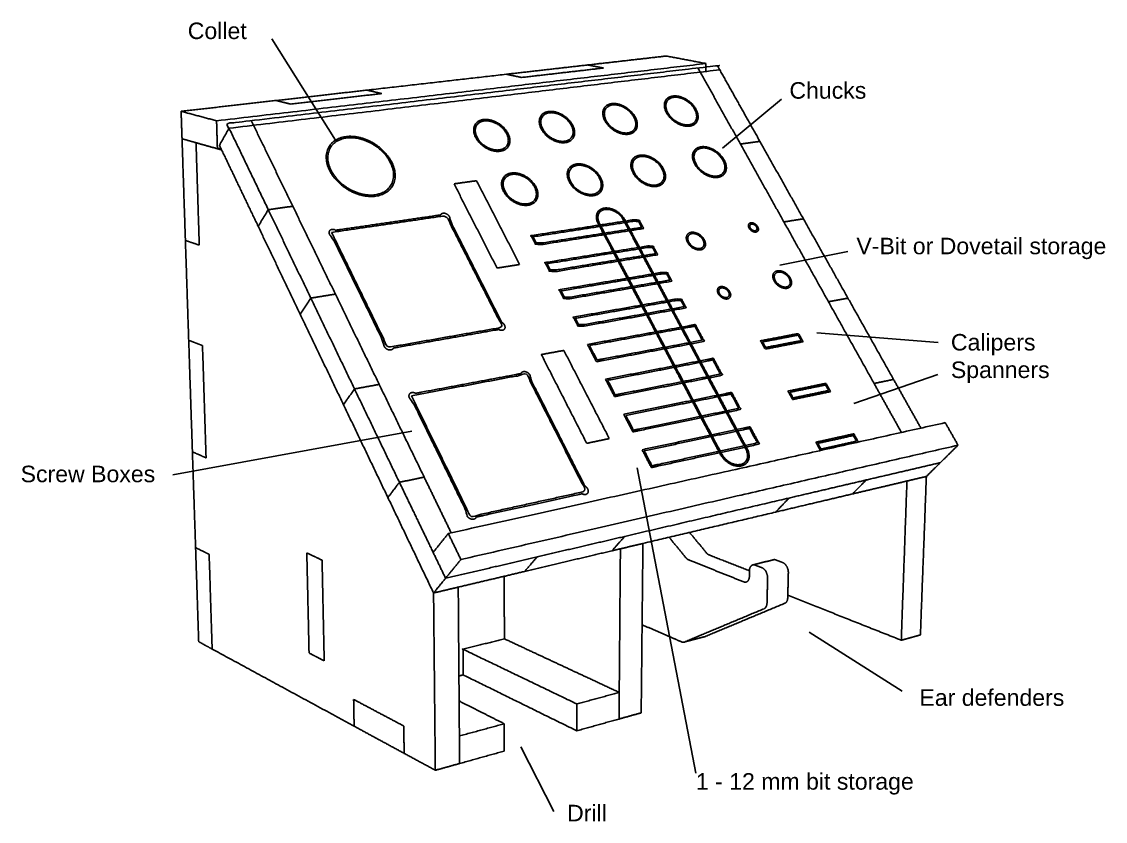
# Model space of a CAD drawing. Header units: millimetres. Extents: x 46 to 1645, y 62 to 1143.
# Drawn here: x 987 to 1643, y 561 to 1045 of the extents above; entities that cross this region are included whole.
import ezdxf

# ---------------------------------------------------------------- set-up
doc = ezdxf.new("R2010")
doc.units = ezdxf.units.MM
doc.layers.add('Annotation', color=1, linetype='Continuous', true_color=0xff0000)
doc.layers.add('Make2D$Visible$Curves', color=18, linetype='Continuous', true_color=0x000000)
doc.styles.add('Arial Regular', font='arial.ttf')

msp = doc.modelspace()

# ---------------------------------------------------------------- linework, layer by layer
at = {"layer": 'Annotation'}
for points in [[(1138.107, 1034.718), (1176.728, 973.306)], [(1446.88, 998.223), (1411.129, 968.526)], [(1487.052, 905.843), (1445.796, 897.711)], [(1541.851, 850.748), (1468.325, 856.72)], [(1541.477, 831.341), (1490.719, 813.799)], [(1078.205, 770.538), (1222.925, 796.984)], [(1395.025, 589.962), (1359.542, 774.923)], [(1519.958, 639.536), (1463.642, 675.374)], [(1308.914, 566.723), (1289.004, 605.974)]]:
    msp.add_lwpolyline(points, dxfattribs=at)
at = {"layer": 'Make2D$Visible$Curves', "color": 18, "lineweight": -3, "true_color": 0x000000}
for points, weights in [([(1329.662, 1018.866), (1353.641, 1021.599), (1377.151, 1024.278)], [1845.69875361, 1864.09585893, 1882.49296424]), ([(1377.151, 1024.278), (1389.045, 1022.029), (1401.138, 1019.743)], [1882.49296424, 1867.02824904, 1851.56353383]), ([(1104.735, 985.052), (1261.699, 1003.423), (1401.138, 1019.743)], [1644.82604818, 1748.194791, 1851.56353383]), ([(1329.662, 1018.866), (1305.2, 1016.079), (1280.24, 1013.234)], [1845.69875361, 1827.30164829, 1808.90454298]), ([(1339.031, 1016.998), (1334.331, 1017.935), (1329.662, 1018.866)], [1833.32698145, 1839.51286753, 1845.69875361]), ([(1401.138, 1019.743), (1401.1, 1017.335), (1401.062, 1014.928)], [1851.56353383, 1852.24775002, 1852.9319662]), ([(1409.474, 1015.93), (1269.735, 999.29), (1112.325, 980.546)], [1841.63369126, 1738.26494843, 1634.8962056]), ([(1195.833, 1003.615), (1238.743, 1008.505), (1280.24, 1013.234)], [1749.34389985, 1779.12422141, 1808.90454298]), ([(1289.462, 1011.289), (1284.835, 1012.265), (1280.24, 1013.234)], [1796.53277082, 1802.7186569, 1808.90454298]), ([(1339.031, 1016.998), (1314.498, 1014.172), (1289.462, 1011.289)], [1833.32698145, 1814.92987613, 1796.53277082]), ([(1396.286, 1017.043), (1409.073, 994.14), (1422.01, 970.967)], [1833.62703715, 1822.928971, 1812.23090485]), ([(1433.801, 972.605), (1421.57, 994.387), (1409.474, 1015.93)], [1821.41918636, 1831.52643881, 1841.63369126]), ([(1195.833, 1003.615), (1168.587, 1000.51), (1140.756, 997.339)], [1749.34389985, 1730.94679453, 1712.54968922]), ([(1204.769, 1001.535), (1177.423, 998.385), (1149.485, 995.167)], [1736.97212768, 1718.57502237, 1700.17791705]), ([(1204.769, 1001.535), (1200.286, 1002.579), (1195.833, 1003.615)], [1736.97212768, 1743.15801376, 1749.34389985]), ([(1083.26, 990.787), (1112.32, 994.098), (1140.756, 997.339)], [1675.75547858, 1694.1525839, 1712.54968922]), ([(1149.485, 995.167), (1145.105, 996.257), (1140.756, 997.339)], [1700.17791705, 1706.36380313, 1712.54968922]), ([(1083.812, 974.163), (1083.536, 982.464), (1083.26, 990.787)], [1680.05824465, 1677.90686162, 1675.75547858]), ([(1083.26, 990.787), (1093.898, 987.946), (1104.735, 985.052)], [1675.75547858, 1660.29076338, 1644.82604818]), ([(1104.735, 985.052), (1104.988, 976.581), (1105.241, 968.131)], [1644.82604818, 1646.97743121, 1649.12881424]), ([(1150.891, 933.293), (1138.237, 959.384), (1125.747, 985.135)], [1623.8700334, 1634.56812514, 1645.26621688]), ([(1106.448, 970.246), (1109.376, 975.377), (1112.325, 980.546)], [1646.68688466, 1640.79154513, 1634.8962056]), ([(1083.812, 974.163), (1084.838, 943.221), (1085.854, 912.574)], [1680.05824465, 1688.12593102, 1696.1936174]), ([(1092.288, 971.777), (1088.034, 972.974), (1083.812, 974.163)], [1667.68647249, 1673.87235857, 1680.05824465]), ([(1105.241, 968.131), (1098.728, 969.964), (1092.288, 971.777)], [1649.12881424, 1658.40764336, 1667.68647249]), ([(1094.265, 909.758), (1093.281, 940.618), (1092.288, 971.777)], [1683.82184523, 1675.75415886, 1667.68647249]), ([(1433.801, 972.605), (1427.921, 971.788), (1422.01, 970.967)], [1821.41918636, 1816.82502001, 1812.23085366]), ([(1460.146, 925.688), (1446.896, 949.285), (1433.801, 972.605)], [1800.02300287, 1810.72109462, 1821.41918636]), ([(1105.241, 968.131), (1106.289, 968.261), (1107.336, 968.39)], [1649.12881424, 1649.78006045, 1650.43130666]), ([(1105.241, 968.131), (1106.521, 967.771), (1107.804, 967.41)], [1649.12881424, 1647.31701016, 1645.50520607]), ([(1106.448, 970.246), (1107.126, 968.828), (1107.804, 967.41)], [1646.68688466, 1646.09604536, 1645.50520607]), ([(1107.804, 967.41), (1118.8, 944.42), (1129.925, 921.161)], [1645.50520607, 1635.98879291, 1626.47237975]), ([(1422.01, 970.967), (1435.102, 947.518), (1448.35, 923.789)], [1812.23085366, 1801.53276192, 1790.83467018]), ([(1262.163, 948.755), (1255.381, 947.813), (1248.563, 946.865)], [1696.22815338, 1691.63398703, 1687.03982068]), ([(1248.563, 946.865), (1261.525, 921.512), (1274.654, 895.832)], [1687.03982068, 1676.34172894, 1665.6436372]), ([(1288.285, 898.026), (1275.141, 923.552), (1262.163, 948.755)], [1674.83196989, 1685.53006163, 1696.22815338]), ([(1150.891, 933.293), (1143.49, 932.265), (1136.048, 931.231)], [1623.8700334, 1619.27586705, 1614.6817007]), ([(1176.707, 880.067), (1163.713, 906.857), (1150.891, 933.293)], [1602.47384991, 1613.17194165, 1623.8700334]), ([(1129.925, 921.161), (1132.975, 926.177), (1136.048, 931.231)], [1626.47237975, 1620.57704023, 1614.6817007]), ([(1136.048, 931.231), (1148.844, 904.629), (1161.813, 877.67)], [1614.6817007, 1603.98360896, 1593.28551722]), ([(1448.35, 923.789), (1454.263, 924.741), (1460.146, 925.688)], [1790.83467018, 1795.42883653, 1800.02300287]), ([(1487.125, 877.642), (1473.555, 901.808), (1460.146, 925.688)], [1778.62681939, 1789.32491113, 1800.02300287]), ([(1155.419, 867.859), (1142.588, 894.686), (1129.925, 921.161)], [1605.07619627, 1615.77436022, 1626.47252416]), ([(1448.35, 923.789), (1461.757, 899.775), (1475.326, 875.47)], [1790.83467018, 1780.13655678, 1769.43844337]), ([(1085.854, 912.574), (1090.044, 911.171), (1094.265, 909.758)], [1696.1936174, 1690.00773131, 1683.82184523]), ([(1087.859, 852.145), (1086.861, 882.216), (1085.854, 912.574)], [1712.32899014, 1704.26130377, 1696.1936174]), ([(1274.654, 895.832), (1281.488, 896.932), (1288.285, 898.026)], [1665.6436372, 1670.23780354, 1674.83196989]), ([(1161.813, 877.67), (1169.281, 878.872), (1176.707, 880.067)], [1593.28551722, 1597.87968356, 1602.47384991]), ([(1203.221, 825.401), (1189.875, 852.918), (1176.707, 880.067)], [1581.07766643, 1591.77578619, 1602.47390595]), ([(1155.419, 867.859), (1158.604, 872.746), (1161.813, 877.67)], [1605.07619627, 1599.18085674, 1593.28551722]), ([(1161.813, 877.67), (1174.957, 850.347), (1188.279, 822.651)], [1593.28551722, 1582.58742547, 1571.88933373]), ([(1487.125, 877.642), (1481.241, 876.559), (1475.326, 875.47)], [1778.62681939, 1774.03265304, 1769.43848669]), ([(1475.326, 875.47), (1489.061, 850.87), (1502.963, 825.969)], [1769.43848669, 1758.74039495, 1748.04230321]), ([(1514.761, 828.425), (1500.86, 853.182), (1487.125, 877.642)], [1757.23063591, 1767.92872765, 1778.62681939]), ([(1155.419, 867.859), (1168.423, 840.672), (1181.602, 813.117)], [1605.07619627, 1594.37810453, 1583.68001279]), ([(1096.204, 848.917), (1092.016, 850.537), (1087.859, 852.145)], [1699.95721798, 1706.14310406, 1712.32899014]), ([(1087.859, 852.145), (1088.985, 818.186), (1090.099, 784.587)], [1712.32899014, 1721.53230326, 1730.73561637]), ([(1098.371, 780.907), (1097.293, 814.729), (1096.204, 848.917)], [1718.36384421, 1709.16053109, 1699.95721798]), ([(1315.083, 845.984), (1308.272, 844.731), (1301.424, 843.471)], [1653.43578641, 1648.84162006, 1644.24745371]), ([(1301.424, 843.471), (1315.072, 816.776), (1328.9, 789.729)], [1644.24745371, 1633.54936197, 1622.85127023]), ([(1342.583, 792.578), (1328.743, 819.455), (1315.083, 845.984)], [1632.03960292, 1642.73769467, 1653.43578641]), ([(1502.963, 825.969), (1508.878, 827.2), (1514.761, 828.425)], [1748.04230321, 1752.63646956, 1757.23063591]), ([(1531.319, 798.938), (1523.01, 813.735), (1514.761, 828.425)], [1744.65638897, 1750.94351244, 1757.23063591]), ([(1181.602, 813.117), (1184.928, 817.866), (1188.279, 822.651)], [1583.68001279, 1577.78467326, 1571.88933373]), ([(1203.221, 825.401), (1195.772, 824.03), (1188.279, 822.651)], [1581.07766643, 1576.48350008, 1571.88933373]), ([(1188.279, 822.651), (1201.784, 794.576), (1215.476, 766.114)], [1571.88933373, 1561.19124199, 1550.49315025]), ([(1230.462, 769.234), (1216.749, 797.509), (1203.221, 825.401)], [1559.68148294, 1570.37957469, 1581.07766643]), ([(1502.963, 825.969), (1511.213, 811.192), (1519.523, 796.308)], [1748.04230321, 1741.75517974, 1735.46805627]), ([(1208.503, 756.876), (1194.961, 785.188), (1181.602, 813.117)], [1562.2838293, 1572.98187682, 1583.67992434]), ([(1546.077, 802.229), (1405.151, 770.805), (1245.059, 735.107)], [1726.80175253, 1623.4330097, 1520.06426688]), ([(1553.797, 788.579), (1549.93, 795.416), (1546.077, 802.229)], [1721.0961036, 1723.94892807, 1726.80175253]), ([(1252.699, 719.341), (1412.867, 756.172), (1553.797, 788.579)], [1514.35861795, 1617.72736078, 1721.0961036]), ([(1328.9, 789.729), (1335.761, 791.157), (1342.583, 792.578)], [1622.85127023, 1627.44543658, 1632.03960292]), ([(1543.079, 777.996), (1548.415, 783.265), (1553.797, 788.579)], [1735.83445242, 1728.46527801, 1721.0961036]), ([(1090.099, 784.587), (1094.22, 782.753), (1098.371, 780.907)], [1730.73561637, 1724.54973029, 1718.36384421]), ([(1092.025, 726.536), (1091.067, 755.427), (1090.099, 784.587)], [1746.87098912, 1738.80330274, 1730.73561637]), ([(1498.195, 767.51), (1520.862, 772.806), (1543.079, 777.996)], [1701.37820481, 1718.60632862, 1735.83445242]), ([(1534.634, 769.657), (1538.842, 773.813), (1543.079, 777.996)], [1747.62513148, 1741.72979195, 1735.83445242]), ([(1215.476, 766.114), (1222.991, 767.678), (1230.462, 769.234)], [1550.49315025, 1555.0873166, 1559.68148294]), ([(1246.824, 735.501), (1238.61, 752.436), (1230.462, 769.234)], [1547.107236, 1553.3943647, 1559.68149339]), ([(1534.634, 769.657), (1532.814, 721.311), (1531.021, 673.703)], [1747.62513148, 1761.20573687, 1774.78634226]), ([(1208.503, 756.876), (1211.976, 761.477), (1215.476, 766.114)], [1562.2838293, 1556.38848978, 1550.49315025]), ([(1215.476, 766.114), (1225.637, 744.99), (1235.902, 723.651)], [1550.49315025, 1542.64788297, 1534.80261569]), ([(1451.456, 756.591), (1475.064, 762.107), (1498.195, 767.51)], [1666.9219572, 1684.15017205, 1701.3783869]), ([(1498.195, 767.51), (1494.028, 763.279), (1489.89, 759.076)], [1701.37820481, 1707.27354434, 1713.16888387]), ([(1522.876, 766.877), (1521.137, 718.298), (1519.425, 670.466)], [1738.43679878, 1752.01740417, 1765.59800957]), ([(1208.503, 756.876), (1222.231, 728.174), (1236.15, 699.073)], [1562.2838293, 1551.58573756, 1540.88764582]), ([(1351.93, 733.341), (1402.743, 745.211), (1451.456, 756.591)], [1598.00946198, 1632.46570959, 1666.9219572]), ([(1443.308, 748.061), (1466.836, 753.625), (1489.89, 759.076)], [1678.71263626, 1695.94076006, 1713.16888387]), ([(1451.456, 756.591), (1447.368, 752.311), (1443.308, 748.061)], [1666.9219572, 1672.81729673, 1678.71263626]), ([(1235.902, 723.651), (1240.459, 729.352), (1245.059, 735.107)], [1534.80261569, 1527.43344128, 1520.06426688]), ([(1245.059, 735.107), (1248.872, 727.239), (1252.699, 719.341)], [1520.06426688, 1517.21144241, 1514.35861795]), ([(1401.562, 723.262), (1396.366, 729.519), (1391.201, 735.739)], [1754.87415352, 1760.03427898, 1765.19440443]), ([(1298.878, 720.947), (1325.693, 727.211), (1351.93, 733.341)], [1563.55321437, 1580.78134533, 1598.00947628]), ([(1351.93, 733.341), (1348.032, 728.962), (1344.163, 724.615)], [1598.00946198, 1603.90480151, 1609.80014104]), ([(1362.97, 729.063), (1362.435, 677.353), (1361.91, 626.495)], [1622.4340985, 1636.01470389, 1649.59530928]), ([(1389.152, 720.249), (1383.965, 726.547), (1378.809, 732.808)], [1745.68582083, 1750.84602364, 1756.00622645]), ([(1092.025, 726.536), (1092.974, 697.91), (1093.915, 669.547)], [1746.87098912, 1754.93867549, 1763.00636186]), ([(1100.233, 722.476), (1096.114, 724.513), (1092.025, 726.536)], [1734.49921695, 1740.68510304, 1746.87098912]), ([(1102.061, 665.122), (1101.151, 693.666), (1100.233, 722.476)], [1750.6345897, 1742.56690333, 1734.49921695]), ([(1168.646, 718.971), (1164.003, 721.153), (1159.394, 723.319)], [1628.90173111, 1635.08761719, 1641.27350327]), ([(1159.394, 723.319), (1160.075, 692.877), (1160.749, 662.731)], [1641.27350327, 1649.34118965, 1657.40887602]), ([(1235.902, 723.651), (1239.661, 715.837), (1243.434, 707.994)], [1534.80261569, 1531.94979123, 1529.09696677]), ([(1291.338, 712.123), (1318.036, 718.437), (1344.163, 724.615)], [1575.34389343, 1592.57201723, 1609.80014104]), ([(1349.322, 725.835), (1348.964, 682.036), (1348.612, 638.849)], [1613.2457658, 1624.67498816, 1636.10421052]), ([(1403.077, 722.097), (1402.266, 722.415), (1401.562, 723.262)], [1753.20461143, 1701.15946387, 1754.87415352]), ([(1427.49, 712.516), (1415.182, 717.346), (1403.077, 722.097)], [1724.40622426, 1738.80541785, 1753.20461143]), ([(1169.92, 657.97), (1169.287, 688.32), (1168.646, 718.971)], [1645.03710386, 1636.96941748, 1628.90173111]), ([(1243.434, 707.994), (1271.465, 714.543), (1298.878, 720.947)], [1529.09696677, 1546.32509057, 1563.55321437]), ([(1243.434, 707.994), (1248.044, 713.64), (1252.699, 719.341)], [1529.09696677, 1521.72779236, 1514.35861795]), ([(1298.878, 720.947), (1295.093, 716.518), (1291.338, 712.123)], [1563.55321437, 1569.4485539, 1575.34389343]), ([(1390.663, 719.074), (1389.855, 719.396), (1389.152, 720.249)], [1744.01627874, 1692.24883737, 1745.68582083]), ([(1424.022, 705.802), (1407.152, 712.514), (1390.663, 719.074)], [1704.78075138, 1724.39851506, 1744.01627874]), ([(1429.532, 716.087), (1427.909, 715.683), (1427.507, 713.329)], [1531.81205442, 1433.60506757, 1698.57237934]), ([(1429.532, 716.087), (1435.828, 717.653), (1442.09, 719.212)], [1531.81205442, 1535.96296867, 1540.11388292]), ([(1430.913, 715.973), (1430.196, 716.252), (1429.532, 716.087)], [1693.7086217, 1575.9990956, 1531.81205442]), ([(1435.143, 714.327), (1433.025, 715.151), (1430.913, 715.973)], [1688.91298179, 1691.31080174, 1693.7086217]), ([(1443.477, 719.101), (1442.757, 719.378), (1442.09, 719.212)], [1702.89695439, 1584.5447403, 1540.11388292]), ([(1447.719, 717.473), (1445.595, 718.288), (1443.477, 719.101)], [1698.10131449, 1700.49913444, 1702.89695439]), ([(1451.036, 711.224), (1451.157, 716.153), (1447.719, 717.473)], [1695.57975008, 1198.00515337, 1698.10131449]), ([(1251.106, 702.61), (1271.385, 707.405), (1291.338, 712.123)], [1550.07597852, 1562.70993597, 1575.34389343]), ([(1279.019, 684.841), (1278.981, 696.993), (1278.942, 709.192)], [1717.39522384, 1714.02773572, 1710.66024761]), ([(1427.507, 713.329), (1427.456, 710.871), (1427.405, 708.415)], [1698.57237934, 1699.24468654, 1699.91699374]), ([(1438.459, 708.039), (1438.571, 712.993), (1435.143, 714.327)], [1686.39141738, 1191.50802101, 1688.91298179]), ([(1236.15, 699.073), (1239.778, 703.516), (1243.434, 707.994)], [1540.88764582, 1534.99230629, 1529.09696677]), ([(1236.15, 699.073), (1243.65, 700.846), (1251.106, 702.61)], [1540.88764582, 1545.48181217, 1550.07597852]), ([(1251.106, 702.61), (1251.454, 657.209), (1251.796, 612.468)], [1550.07597852, 1561.50520088, 1572.93442324]), ([(1425.411, 705.684), (1424.743, 705.515), (1424.022, 705.802)], [1537.41622725, 1582.97041472, 1704.78075138]), ([(1427.405, 708.415), (1427.008, 706.088), (1425.411, 705.684)], [1699.91699374, 1438.35059416, 1537.41622725]), ([(1236.15, 699.073), (1236.695, 644.913), (1237.231, 591.69)], [1540.88764582, 1554.46825121, 1568.04885661]), ([(1448.854, 692.813), (1450.602, 693.541), (1450.671, 696.37)], [1702.74160805, 1472.60723052, 1699.64404842]), ([(1519.425, 670.466), (1484.3, 684.383), (1450.704, 697.693)], [1765.59800957, 1805.78839399, 1845.97877842]), ([(1388.065, 669.367), (1411.723, 679.259), (1436.318, 689.542)], [1760.54419619, 1727.04873577, 1693.55327535]), ([(1400.376, 672.619), (1424.147, 682.521), (1448.854, 692.813)], [1769.73252889, 1736.23706847, 1702.74160805]), ([(1436.318, 689.542), (1438.059, 690.27), (1438.123, 693.112)], [1693.55327535, 1464.64990099, 1690.45571572]), ([(1279.019, 684.841), (1279.041, 678.069), (1279.062, 671.312)], [1717.39522384, 1719.27768399, 1721.16014414]), ([(1093.915, 669.547), (1097.974, 667.342), (1102.061, 665.122)], [1763.00636186, 1756.82047578, 1750.6345897]), ([(1253.984, 664.998), (1266.586, 668.171), (1279.062, 671.312)], [1703.93202034, 1712.54608224, 1721.16014414]), ([(1400.14, 672.539), (1394, 670.917), (1387.829, 669.287)], [1753.93595012, 1749.38365237, 1744.83135462]), ([(1400.14, 672.539), (1400.26, 672.571), (1400.376, 672.619)], [1753.93595012, 1760.3090471, 1769.73252889]), ([(1519.425, 670.466), (1525.238, 672.089), (1531.021, 673.703)], [1765.59800957, 1770.19217592, 1774.78634226]), ([(1188.044, 618.411), (1143.517, 642.601), (1102.061, 665.122)], [1629.90771742, 1690.27115356, 1750.6345897]), ([(1254.097, 649.469), (1254.041, 657.224), (1253.984, 664.998)], [1708.2347864, 1706.08340337, 1703.93202034]), ([(1386.469, 669.423), (1387.179, 669.115), (1387.829, 669.287)], [1762.65742976, 1711.30542605, 1744.83135462]), ([(1387.829, 669.287), (1387.949, 669.319), (1388.065, 669.367)], [1744.83135462, 1751.1704996, 1760.54419619]), ([(1160.749, 662.731), (1165.317, 660.359), (1169.92, 657.97)], [1657.40887602, 1651.22298994, 1645.03710386]), ([(1328.937, 648.033), (1312.956, 655.492), (1297.339, 662.781)], [1659.30128333, 1678.63217733, 1697.96307134]), ([(1251.519, 648.804), (1252.808, 649.137), (1254.097, 649.469)], [1706.47861892, 1707.35670266, 1708.2347864]), ([(1348.612, 638.849), (1338.705, 643.473), (1328.937, 648.033)], [1636.10421052, 1647.70274693, 1659.30128333]), ([(1348.612, 638.849), (1335.853, 635.372), (1322.957, 631.858)], [1636.10421052, 1627.49014862, 1618.87608672]), ([(1348.481, 622.746), (1348.546, 630.787), (1348.612, 638.849)], [1640.40697659, 1638.25559356, 1636.10421052]), ([(1187.752, 634.606), (1187.898, 626.498), (1188.044, 618.411)], [1625.60495136, 1627.75633439, 1629.90771742]), ([(1218.12, 618.499), (1202.753, 626.65), (1187.752, 634.606)], [1586.94316335, 1606.27405735, 1625.60495136]), ([(1278.963, 619.871), (1265.157, 626.846), (1251.634, 633.678)], [1590.16254704, 1606.74451201, 1623.32647697]), ([(1322.957, 631.858), (1322.925, 623.72), (1322.892, 615.603)], [1618.87608672, 1621.02746975, 1623.17885278]), ([(1348.481, 622.746), (1355.214, 624.626), (1361.91, 626.495)], [1640.40697659, 1645.00114294, 1649.59530928]), ([(1188.044, 618.411), (1203.009, 610.281), (1218.338, 601.954)], [1629.90771742, 1610.57682342, 1591.24592941]), ([(1218.338, 601.954), (1218.229, 610.216), (1218.12, 618.499)], [1591.24592941, 1589.09454638, 1586.94316335]), ([(1278.963, 619.871), (1265.454, 616.189), (1251.796, 612.468)], [1590.16254704, 1581.54848514, 1572.93442324]), ([(1279.016, 603.355), (1278.99, 611.602), (1278.963, 619.871)], [1594.46531311, 1592.31393008, 1590.16254704]), ([(1322.892, 615.603), (1335.754, 619.194), (1348.481, 622.746)], [1623.17885278, 1631.79291469, 1640.40697659]), ([(1251.796, 612.468), (1251.86, 604.118), (1251.924, 595.792)], [1572.93442324, 1575.08580627, 1577.2371893]), ([(1237.231, 591.69), (1227.715, 596.86), (1218.338, 601.954)], [1568.04885661, 1579.64739301, 1591.24592941]), ([(1251.924, 595.792), (1265.543, 599.594), (1279.016, 603.355)], [1577.2371893, 1585.85125121, 1594.46531311]), ([(1237.231, 591.69), (1244.599, 593.747), (1251.924, 595.792)], [1568.04885661, 1572.64302296, 1577.2371893])]:
    msp.add_rational_spline(points, weights, degree=2, dxfattribs=at)
for points, weights, knots in [([(1409.474, 1015.93), (1408.771, 1017.182), (1408.068, 1018.433), (1268.34, 1001.953), (1110.957, 983.391), (1123.42, 957.482), (1136.048, 931.231)], [1841.63358957, 1842.22447971, 1842.81536984, 1739.44662701, 1636.07788418, 1625.37979244, 1614.6817007], [296.6860064, 296.6860064, 296.6860064, 300, 300, 660, 660, 720, 720, 720]), ([(1489.89, 759.076), (1506.504, 763.005), (1522.876, 766.877), (1528.771, 768.271), (1534.634, 769.657)], [1713.16888387, 1725.80284132, 1738.43679878, 1743.03096513, 1747.62513148], [1260, 1260, 1260, 1304, 1304, 1320, 1320, 1320]), ([(1344.163, 724.615), (1346.745, 725.226), (1349.322, 725.835), (1356.165, 727.454), (1362.97, 729.063), (1403.824, 738.724), (1443.308, 748.061)], [1609.80014104, 1611.52295342, 1613.2457658, 1617.83993215, 1622.4340985, 1650.57336738, 1678.71263626], [1080, 1080, 1080, 1086, 1086, 1102, 1102, 1200, 1200, 1200]), ([(1450.671, 696.37), (1450.793, 701.332), (1450.915, 706.302), (1450.976, 708.762), (1451.036, 711.224)], [1699.64404842, 1698.28420645, 1696.92436448, 1696.25205728, 1695.57975008], [301.3469724, 301.3469724, 301.3469724, 302.4332973, 302.4332973, 307.4332973, 307.4332973, 307.4332973]), ([(1438.123, 693.112), (1438.235, 698.099), (1438.348, 703.093), (1438.403, 705.565), (1438.459, 708.039)], [1690.45571572, 1689.09587375, 1687.73603178, 1687.06372458, 1686.39141738], [301.3469724, 301.3469724, 301.3469724, 302.4332973, 302.4332973, 307.4332973, 307.4332973, 307.4332973]), ([(1362.461, 679.827), (1369.75, 676.668), (1377.115, 673.477), (1381.776, 671.457), (1386.469, 669.423)], [1792.43233248, 1783.28625775, 1774.14018302, 1768.39880639, 1762.65742976], [243.1777476, 243.1777476, 243.1777476, 266.834374, 266.834374, 281.6846355, 281.6846355, 281.6846355]), ([(1297.339, 662.781), (1288.139, 667.075), (1279.062, 671.312), (1279.062, 671.312), (1279.062, 671.312)], [1697.96307134, 1709.56160774, 1721.16014414, 1721.16025314, 1721.16036213], [-8.1818182, -8.1818182, -8.1818182, 0, 0, 0.0002819, 0.0002819, 0.0002819]), ([(1253.984, 664.998), (1253.984, 664.998), (1253.984, 664.998), (1287.588, 648.852), (1322.957, 631.858)], [1703.9326251, 1703.93232272, 1703.93202034, 1661.40405353, 1618.87608672], [61.9992179, 61.9992179, 61.9992179, 62, 62, 92, 92, 92]), ([(1254.097, 649.469), (1254.097, 649.469), (1254.097, 649.469), (1287.616, 632.968), (1322.892, 615.603)], [1708.23503496, 1708.23491068, 1708.2347864, 1665.70681959, 1623.17885278], [61.9996786, 61.9996786, 61.9996786, 62, 62, 92, 92, 92])]:
    msp.add_rational_spline(points, weights, degree=2, knots=knots, dxfattribs=at)
at = {"layer": 'Make2D$Visible$Curves', "color": 3, "lineweight": -3, "true_color": 0x00ff00}
for points, weights, knots in [([(1381.184, 1000.063), (1372.282, 998.956), (1377.303, 989.822), (1382.347, 980.644), (1391.253, 981.825), (1400.092, 982.997), (1395.044, 992.1), (1390.02, 1001.162), (1381.184, 1000.063)], [1809.35691013, 1274.63720917, 1798.41914238, 1268.71153281, 1800.97673827, 1278.25419596, 1811.91450602, 1284.17987232, 1809.35691013], [0, 0, 0, 18.4568568, 18.4568568, 36.9137137, 36.9137137, 55.3705705, 55.3705705, 73.8274274, 73.8274274, 73.8274274]), ([(1344.134, 995.457), (1334.952, 994.315), (1339.962, 985.026), (1344.997, 975.693), (1354.184, 976.911), (1363.302, 978.12), (1358.263, 987.376), (1353.247, 996.59), (1344.134, 995.457)], [1781.60048845, 1255.01045517, 1770.66272069, 1249.08477882, 1773.22031658, 1258.62744197, 1784.15808434, 1264.55311832, 1781.60048845], [0, 0, 0, 18.4568568, 18.4568568, 36.9137137, 36.9137137, 55.3705705, 55.3705705, 73.8274274, 73.8274274, 73.8274274]), ([(1266.458, 985.799), (1256.674, 984.582), (1261.656, 974.969), (1266.662, 965.309), (1276.454, 966.607), (1286.17, 967.895), (1281.155, 977.473), (1276.165, 987.006), (1266.458, 985.799)], [1726.08764508, 1215.75694718, 1715.14987732, 1209.83127083, 1717.70747321, 1219.37393398, 1728.64524097, 1225.29961033, 1726.08764508], [0, 0, 0, 18.4568568, 18.4568568, 36.9137137, 36.9137137, 55.3705705, 55.3705705, 73.8274274, 73.8274274, 73.8274274]), ([(1305.91, 990.704), (1296.435, 989.526), (1301.433, 980.078), (1306.455, 970.584), (1315.938, 971.841), (1325.347, 973.088), (1320.318, 982.503), (1315.314, 991.873), (1305.91, 990.704)], [1753.84406676, 1235.38370118, 1742.906299, 1229.45802482, 1745.4638949, 1239.00068797, 1756.40166265, 1244.92636432, 1753.84406676], [0, 0, 0, 18.4568568, 18.4568568, 36.9137137, 36.9137137, 55.3705705, 55.3705705, 73.8274274, 73.8274274, 73.8274274]), ([(1398.161, 969.31), (1389.253, 968.078), (1394.353, 958.799), (1399.477, 949.476), (1408.388, 950.783), (1417.233, 952.081), (1412.106, 961.328), (1407.003, 970.532), (1398.161, 969.31)], [1795.27108934, 1264.67702976, 1784.33332158, 1258.75135341, 1786.89091747, 1268.29401656, 1797.82868523, 1274.21969291, 1795.27108934], [0, 0, 0, 18.4568568, 18.4568568, 36.9137137, 36.9137137, 55.3705705, 55.3705705, 73.8274274, 73.8274274, 73.8274274]), ([(1322.82, 958.893), (1313.333, 957.582), (1318.413, 947.979), (1323.517, 938.33), (1333.01, 939.723), (1342.43, 941.105), (1337.319, 950.673), (1332.233, 960.195), (1322.82, 958.893)], [1739.75824597, 1225.42352177, 1728.82047821, 1219.49784542, 1731.3780741, 1229.04050857, 1742.31584186, 1234.96618492, 1739.75824597], [0, 0, 0, 18.4568568, 18.4568568, 36.9137137, 36.9137137, 55.3705705, 55.3705705, 73.8274274, 73.8274274, 73.8274274]), ([(1361.082, 964.183), (1351.891, 962.913), (1356.983, 953.474), (1362.099, 943.991), (1371.294, 945.34), (1380.419, 946.679), (1375.299, 956.084), (1370.203, 965.444), (1361.082, 964.183)], [1767.51466765, 1245.05027577, 1756.5768999, 1239.12459942, 1759.13449579, 1248.66726257, 1770.07226354, 1254.59293892, 1767.51466765], [0, 0, 0, 18.4568568, 18.4568568, 36.9137137, 36.9137137, 55.3705705, 55.3705705, 73.8274274, 73.8274274, 73.8274274]), ([(1283.317, 953.432), (1273.519, 952.077), (1278.584, 942.304), (1283.673, 932.483), (1293.479, 933.922), (1303.207, 935.349), (1298.11, 945.086), (1293.037, 954.776), (1283.317, 953.432)], [1712.00182428, 1205.79676778, 1701.06405653, 1199.87109143, 1703.62165242, 1209.41375458, 1714.55942017, 1215.33943093, 1712.00182428], [0, 0, 0, 18.4568568, 18.4568568, 36.9137137, 36.9137137, 55.3705705, 55.3705705, 73.8274274, 73.8274274, 73.8274274]), ([(1279.136, 861.294), (1278.58, 862.388), (1277.426, 863.028), (1261.577, 894.24), (1245.969, 924.975), (1246.348, 925.836), (1245.81, 926.895), (1244.512, 929.45), (1241.919, 929.072), (1240.843, 928.915), (1240.462, 928.055), (1209.087, 923.475), (1176.92, 918.78), (1175.743, 919.433), (1174.609, 919.268), (1171.87, 918.869), (1173.157, 916.234), (1173.691, 915.141), (1174.872, 914.487), (1190.362, 882.792), (1206.099, 850.592), (1205.682, 849.653), (1206.234, 848.524), (1207.567, 845.796), (1210.318, 846.281), (1211.456, 846.481), (1211.869, 847.421), (1244.159, 853.104), (1275.64, 858.644), (1276.797, 858.003), (1277.876, 858.193), (1280.478, 858.652), (1279.136, 861.294)], [1644.27489061, 1403.85464261, 1403.69139181, 1414.57520787, 1425.45902393, 1426.15717932, 1671.29019661, 1182.53710068, 1670.63719341, 1425.36893472, 1424.67077934, 1407.14356653, 1389.61635372, 1389.45310292, 1627.13195456, 1149.33782664, 1624.33933301, 1386.0821105, 1386.2453613, 1375.36154524, 1364.47772917, 1363.77957379, 1597.324027, 1128.72218192, 1597.97703021, 1364.56781838, 1365.26597377, 1382.79318658, 1400.32039939, 1400.48365019, 1641.48226906, 1161.92145596, 1644.27489061], [0, 0, 0, 2.3561945, 2.3561945, 73.8709131, 73.8709131, 76.2271076, 76.2271076, 80.9394966, 80.9394966, 83.2956911, 83.2956911, 154.8104097, 154.8104097, 157.1666042, 157.1666042, 161.8789932, 161.8789932, 164.2351877, 164.2351877, 235.7499063, 235.7499063, 238.1061008, 238.1061008, 242.8184898, 242.8184898, 245.1746842, 245.1746842, 316.6894029, 316.6894029, 319.0455974, 319.0455974, 323.7579863, 323.7579863, 323.7579863]), ([(1431.427, 917.664), (1434.06, 918.092), (1432.504, 920.9), (1430.951, 923.704), (1428.318, 923.284), (1425.679, 922.862), (1427.233, 920.051), (1428.788, 917.235), (1431.427, 917.664)], [1775.11130448, 1256.61448846, 1778.36936296, 1258.37958354, 1777.60752589, 1255.53708814, 1774.3494674, 1253.77199305, 1775.11130448], [0, 0, 0, 5.4977871, 5.4977871, 10.9955743, 10.9955743, 16.4933614, 16.4933614, 21.9911486, 21.9911486, 21.9911486]), ([(1397.951, 906.882), (1402.989, 907.711), (1400.098, 913.02), (1397.214, 918.314), (1392.177, 917.509), (1387.118, 916.701), (1390.001, 911.382), (1392.892, 906.048), (1397.951, 906.882)], [1745.83145127, 1237.12871802, 1751.88213131, 1240.40675175, 1750.46729103, 1235.12783171, 1744.41661099, 1231.84979798, 1745.83145127], [0, 0, 0, 10.2101761, 10.2101761, 20.4203522, 20.4203522, 30.6305284, 30.6305284, 40.8407045, 40.8407045, 40.8407045]), ([(1450.266, 883.61), (1455.153, 884.482), (1452.216, 889.778), (1449.287, 895.06), (1444.401, 894.212), (1439.494, 893.361), (1442.423, 888.055), (1445.359, 882.734), (1450.266, 883.61)], [1760.13397604, 1247.24213027, 1766.18465608, 1250.520164, 1764.76981579, 1245.24124396, 1758.71913576, 1241.96321023, 1760.13397604], [0, 0, 0, 10.2101761, 10.2101761, 20.4203522, 20.4203522, 30.6305284, 30.6305284, 40.8407045, 40.8407045, 40.8407045]), ([(1415.564, 881.512), (1413.535, 885.239), (1410.044, 884.628), (1406.542, 884.015), (1408.57, 880.276), (1410.602, 876.53), (1414.104, 877.155), (1417.596, 877.779), (1415.564, 881.512)], [1737.18267352, 1229.50835259, 1736.20316871, 1225.85371563, 1732.01423637, 1223.58430767, 1732.99374118, 1227.23894462, 1737.18267352], [0, 0, 0, 7.0685835, 7.0685835, 14.1371669, 14.1371669, 21.2057504, 21.2057504, 28.2743339, 28.2743339, 28.2743339]), ([(1459.967, 851.22), (1458.59, 853.719), (1457.214, 856.214), (1445.782, 854.031), (1434.235, 851.827), (1435.61, 849.304), (1436.987, 846.778), (1448.534, 849.01), (1459.967, 851.22)], [1741.09748515, 1742.16729433, 1743.2371035, 1734.6230416, 1726.00897969, 1724.93917052, 1723.86936135, 1732.48342325, 1741.09748515], [0, 0, 0, 7, 7, 67, 67, 74, 74, 134, 134, 134]), ([(1329.523, 762.11), (1328.94, 763.257), (1327.763, 763.901), (1311.133, 796.651), (1294.762, 828.889), (1295.126, 829.819), (1294.561, 830.93), (1293.201, 833.608), (1290.596, 833.12), (1289.516, 832.917), (1289.15, 831.988), (1257.631, 826.071), (1225.298, 820.001), (1224.097, 820.658), (1222.958, 820.445), (1220.203, 819.929), (1221.555, 817.162), (1222.115, 816.014), (1223.319, 815.356), (1239.589, 782.066), (1256.124, 748.232), (1255.724, 747.216), (1256.304, 746.029), (1257.704, 743.162), (1260.469, 743.773), (1261.613, 744.025), (1262.01, 745.042), (1294.45, 752.196), (1326.058, 759.166), (1327.237, 758.521), (1328.32, 758.76), (1330.931, 759.337), (1329.523, 762.11)], [1605.04855422, 1370.37287018, 1370.20961938, 1381.09343545, 1391.97725151, 1392.6754069, 1632.06386022, 1154.79989222, 1631.41085702, 1391.8871623, 1391.18900691, 1373.6617941, 1356.13458129, 1355.97133049, 1587.90561817, 1121.60061818, 1585.11299662, 1352.60033808, 1352.76358888, 1341.87977281, 1330.99595675, 1330.29780136, 1558.09769062, 1100.98497346, 1558.75069382, 1331.08604596, 1331.78420135, 1349.31141416, 1366.83862697, 1367.00187777, 1602.25593267, 1134.1842475, 1605.04855422], [0, 0, 0, 2.3561945, 2.3561945, 73.8709131, 73.8709131, 76.2271076, 76.2271076, 80.9394966, 80.9394966, 83.2956911, 83.2956911, 154.8104097, 154.8104097, 157.1666042, 157.1666042, 161.8789932, 161.8789932, 164.2351877, 164.2351877, 235.7499063, 235.7499063, 238.1061008, 238.1061008, 242.8184898, 242.8184898, 245.1746842, 245.1746842, 316.6894029, 316.6894029, 319.0455974, 319.0455974, 323.7579863, 323.7579863, 323.7579863]), ([(1476.624, 820.999), (1475.227, 823.535), (1473.831, 826.067), (1462.397, 823.717), (1450.847, 821.344), (1452.243, 818.783), (1453.64, 816.219), (1465.19, 818.621), (1476.624, 820.999)], [1728.25977506, 1729.32958423, 1730.39939341, 1721.78533151, 1713.1712696, 1712.10146043, 1711.03165126, 1719.64571316, 1728.25977506], [0, 0, 0, 7, 7, 67, 67, 74, 74, 134, 134, 134]), ([(1493.44, 790.492), (1492.067, 792.982), (1490.696, 795.47), (1479.261, 792.948), (1467.71, 790.401), (1469.081, 787.885), (1470.453, 785.366)], [1715.49108978, 1716.52638655, 1717.56168332, 1708.94762142, 1700.33355951, 1699.29826275, 1698.26296598], [0.2258224, 0.2258224, 0.2258224, 7, 7, 67, 67, 73.7741776, 73.7741776, 73.7741776])]:
    msp.add_rational_spline(points, weights, degree=2, knots=knots, dxfattribs=at)
at = {"layer": 'Make2D$Visible$Curves', "color": 30, "lineweight": -3, "true_color": 0xff7f00}
for points, weights, knots in [([(1381.611, 999.291), (1373.469, 998.275), (1378.063, 989.919), (1382.677, 981.527), (1390.822, 982.604), (1398.912, 983.674), (1394.295, 992.004), (1389.698, 1000.299), (1381.611, 999.291)], [1809.00030707, 1274.7911235, 1798.99341317, 1269.36976003, 1801.33334133, 1278.10028163, 1811.34023523, 1283.5216451, 1809.00030707], [0, 0, 0, 18.4568568, 18.4568568, 36.9137137, 36.9137137, 55.3705705, 55.3705705, 73.8274274, 73.8274274, 73.8274274]), ([(1344.56, 994.671), (1336.161, 993.624), (1340.747, 985.127), (1345.352, 976.593), (1353.755, 977.704), (1362.099, 978.807), (1357.49, 987.277), (1352.9, 995.711), (1344.56, 994.671)], [1781.24388539, 1255.1643695, 1771.23699148, 1249.74300603, 1773.57691964, 1258.47352764, 1783.58381354, 1263.89489111, 1781.24388539], [0, 0, 0, 18.4568568, 18.4568568, 36.9137137, 36.9137137, 55.3705705, 55.3705705, 73.8274274, 73.8274274, 73.8274274]), ([(1266.881, 984.986), (1257.933, 983.87), (1262.492, 975.076), (1267.072, 966.243), (1276.027, 967.427), (1284.918, 968.603), (1280.332, 977.368), (1275.766, 986.094), (1266.881, 984.986)], [1725.73104202, 1215.91086151, 1715.72414811, 1210.48949804, 1718.06407627, 1219.22001965, 1728.07097017, 1224.64138312, 1725.73104202], [0, 0, 0, 18.4568568, 18.4568568, 36.9137137, 36.9137137, 55.3705705, 55.3705705, 73.8274274, 73.8274274, 73.8274274]), ([(1306.335, 989.905), (1297.669, 988.825), (1302.242, 980.182), (1306.837, 971.5), (1315.509, 972.647), (1324.12, 973.786), (1319.521, 982.401), (1314.941, 990.978), (1306.335, 989.905)], [1753.4874637, 1235.53761551, 1743.4805698, 1230.11625204, 1745.82049795, 1238.84677364, 1755.82739186, 1244.26813711, 1753.4874637], [0, 0, 0, 18.4568568, 18.4568568, 36.9137137, 36.9137137, 55.3705705, 55.3705705, 73.8274274, 73.8274274, 73.8274274]), ([(1209.948, 959.872), (1201.391, 976.877), (1183.579, 974.656), (1165.516, 972.404), (1174.036, 955.141), (1182.631, 937.726), (1200.731, 940.24), (1218.578, 942.72), (1209.948, 959.872)], [1674.36682935, 1189.06230715, 1669.95905771, 1172.61644087, 1651.10886221, 1162.40410503, 1655.51663386, 1178.84997131, 1674.36682935], [0, 0, 0, 33.3794219, 33.3794219, 66.7588439, 66.7588439, 100.1382658, 100.1382658, 133.5176878, 133.5176878, 133.5176878]), ([(1398.594, 968.525), (1390.447, 967.395), (1395.114, 958.907), (1399.801, 950.382), (1407.951, 951.575), (1416.045, 952.76), (1411.356, 961.221), (1406.686, 969.646), (1398.594, 968.525)], [1794.91448628, 1264.8309441, 1784.90759238, 1259.40958062, 1787.24752053, 1268.14010223, 1797.25441444, 1273.5614657, 1794.91448628], [0, 0, 0, 18.4568568, 18.4568568, 36.9137137, 36.9137137, 55.3705705, 55.3705705, 73.8274274, 73.8274274, 73.8274274]), ([(1361.515, 963.385), (1353.109, 962.22), (1357.768, 953.586), (1362.448, 944.915), (1370.857, 946.146), (1379.208, 947.368), (1374.525, 955.974), (1369.862, 964.542), (1361.515, 963.385)], [1767.15806459, 1245.2041901, 1757.15117069, 1239.78282663, 1759.49109885, 1248.51334823, 1769.49799275, 1253.93471171, 1767.15806459], [0, 0, 0, 18.4568568, 18.4568568, 36.9137137, 36.9137137, 55.3705705, 55.3705705, 73.8274274, 73.8274274, 73.8274274]), ([(1283.747, 952.606), (1274.786, 951.364), (1279.421, 942.424), (1284.077, 933.443), (1293.044, 934.756), (1301.947, 936.059), (1297.285, 944.969), (1292.644, 953.839), (1283.747, 952.606)], [1711.64522122, 1205.95068211, 1701.63832732, 1200.52931864, 1703.97825548, 1209.25984024, 1713.98514938, 1214.68120372, 1711.64522122], [0, 0, 0, 18.4568568, 18.4568568, 36.9137137, 36.9137137, 55.3705705, 55.3705705, 73.8274274, 73.8274274, 73.8274274]), ([(1323.251, 958.081), (1314.574, 956.879), (1319.223, 948.095), (1323.892, 939.271), (1332.574, 940.542), (1341.195, 941.804), (1336.521, 950.559), (1331.867, 959.276), (1323.251, 958.081)], [1739.40164291, 1225.57743611, 1729.394749, 1220.15607263, 1731.73467716, 1228.88659424, 1741.74157106, 1234.30795771, 1739.40164291], [0, 0, 0, 18.4568568, 18.4568568, 36.9137137, 36.9137137, 55.3705705, 55.3705705, 73.8274274, 73.8274274, 73.8274274]), ([(1174.392, 917.47), (1191.277, 882.939), (1208.455, 847.807), (1243.713, 853.999), (1278.009, 860.021), (1260.711, 894.101), (1243.701, 927.613), (1209.518, 922.61), (1174.392, 917.47)], [1625.81807013, 1611.91055086, 1598.0030316, 1620.39959254, 1642.79615349, 1656.70367275, 1670.61119202, 1648.21463107, 1625.81807013], [1, 1, 1, 79, 79, 157, 157, 235, 235, 313, 313, 313]), ([(1336.645, 922.896), (1343.22, 910.495), (1349.837, 898.016), (1358.094, 882.443), (1366.416, 866.749), (1366.439, 866.704), (1366.465, 866.657), (1368.676, 862.486), (1370.892, 858.307), (1370.917, 858.26), (1370.941, 858.215), (1390.618, 821.104), (1410.658, 783.309), (1414.899, 775.31), (1422.178, 776.926), (1429.411, 778.531), (1425.168, 786.475), (1405.119, 824.01), (1385.431, 860.869), (1385.407, 860.914), (1385.381, 860.961), (1383.164, 865.112), (1380.951, 869.255), (1380.926, 869.302), (1380.903, 869.346), (1372.576, 884.936), (1364.312, 900.406), (1357.691, 912.802), (1351.11, 925.122), (1347.129, 932.416), (1339.998, 931.342), (1332.826, 930.261), (1336.645, 922.896)], [1720.92157748, 1715.59819634, 1710.27497373, 1703.67781715, 1697.08066058, 1693.17875726, 1689.3367884, 1687.60003266, 1685.86362497, 1689.65831461, 1693.51463, 1678.1806985, 1662.846767, 1173.54081706, 1664.80577662, 1180.85009096, 1673.18364129, 1688.51757278, 1703.85150428, 1699.97153648, 1696.15322225, 1697.88997167, 1699.62638569, 1703.49197914, 1707.41753486, 1714.01469143, 1720.61184801, 1725.93507065, 1731.25813508, 1235.96764543, 1737.14941955, 1228.68236924, 1720.92157748], [0, 0, 0, 29.8589164, 29.8589164, 66.8566625, 66.8566625, 66.9793735, 66.9793735, 76.7573068, 76.7573068, 76.880014, 76.880014, 162.8747774, 162.8747774, 177.0119444, 177.0119444, 191.1491113, 191.1491113, 277.1438737, 277.1438737, 277.2665809, 277.2665809, 287.0445142, 287.0445142, 287.1672214, 287.1672214, 324.1649675, 324.1649675, 354.023884, 354.023884, 369.6081831, 369.6081831, 385.1924823, 385.1924823, 385.1924823]), ([(1362.2, 920.514), (1361.099, 922.569), (1359.998, 924.621), (1328.643, 919.771), (1296.458, 914.793), (1297.555, 912.681), (1298.652, 910.567), (1330.842, 915.605), (1362.2, 920.514)], [1734.46726792, 1735.35877556, 1736.25028321, 1713.85372226, 1691.45716131, 1690.56565367, 1689.67414602, 1712.07070697, 1734.46726792], [1, 1, 1, 6, 6, 64.5, 64.5, 69.5, 69.5, 128, 128, 128]), ([(1430.982, 918.468), (1432.864, 918.773), (1431.753, 920.779), (1430.643, 922.783), (1428.762, 922.482), (1426.878, 922.18), (1427.987, 920.172), (1429.098, 918.162), (1430.982, 918.468)], [1775.46790754, 1256.46057413, 1777.79509217, 1257.72135633, 1777.25092283, 1255.69100247, 1774.9237382, 1254.43022027, 1775.46790754], [0, 0, 0, 5.4977871, 5.4977871, 10.9955743, 10.9955743, 16.4933614, 16.4933614, 21.9911486, 21.9911486, 21.9911486]), ([(1397.506, 907.701), (1401.77, 908.402), (1399.324, 912.894), (1396.883, 917.376), (1392.62, 916.693), (1388.341, 916.008), (1390.781, 911.508), (1393.226, 906.998), (1397.506, 907.701)], [1746.18805433, 1236.97480369, 1751.30786052, 1239.74852454, 1750.11068797, 1235.28174604, 1744.99088179, 1232.5080252, 1746.18805433], [0, 0, 0, 10.2101761, 10.2101761, 20.4203522, 20.4203522, 30.6305284, 30.6305284, 40.8407045, 40.8407045, 40.8407045]), ([(1370.723, 904.624), (1369.612, 906.694), (1368.503, 908.763), (1337.133, 903.686), (1304.93, 898.473), (1306.036, 896.344), (1307.142, 894.212), (1339.35, 899.486), (1370.723, 904.624)], [1727.60265905, 1728.49416669, 1729.38567434, 1706.98911339, 1684.59255245, 1683.7010448, 1682.80953716, 1705.2060981, 1727.60265905], [1, 1, 1, 6, 6, 64.5, 64.5, 69.5, 69.5, 128, 128, 128]), ([(1449.814, 884.428), (1453.95, 885.164), (1451.466, 889.646), (1448.987, 894.118), (1444.851, 893.399), (1440.701, 892.677), (1443.179, 888.188), (1445.663, 883.688), (1449.814, 884.428)], [1760.4905791, 1247.08821594, 1765.61038528, 1249.86193679, 1764.41321274, 1245.39515829, 1759.29340655, 1242.62143745, 1760.4905791], [0, 0, 0, 10.2101761, 10.2101761, 20.4203522, 20.4203522, 30.6305284, 30.6305284, 40.8407045, 40.8407045, 40.8407045]), ([(1379.313, 888.606), (1378.193, 890.693), (1377.075, 892.779), (1345.692, 887.47), (1313.472, 882.02), (1314.586, 879.873), (1315.701, 877.724), (1347.927, 883.237), (1379.313, 888.606)], [1720.73805018, 1721.62955783, 1722.52106547, 1700.12450453, 1677.72794358, 1676.83643593, 1675.94492829, 1698.34148923, 1720.73805018], [1, 1, 1, 6, 6, 64.5, 64.5, 69.5, 69.5, 128, 128, 128]), ([(1414.789, 881.375), (1413.211, 884.276), (1410.494, 883.799), (1407.771, 883.322), (1409.349, 880.414), (1410.929, 877.502), (1413.652, 877.987), (1416.369, 878.471), (1414.789, 881.375)], [1736.60840272, 1228.85012537, 1735.84656565, 1226.00762997, 1732.58850717, 1224.24253488, 1733.35034424, 1227.08503029, 1736.60840272], [0, 0, 0, 7.0685835, 7.0685835, 14.1371669, 14.1371669, 21.2057504, 21.2057504, 28.2743339, 28.2743339, 28.2743339]), ([(1387.972, 872.46), (1386.843, 874.564), (1385.716, 876.666), (1354.32, 871.123), (1322.083, 865.431), (1323.206, 863.267), (1324.331, 861.1), (1356.573, 866.856), (1387.972, 872.46)], [1713.87344131, 1714.76494896, 1715.6564566, 1693.25989566, 1670.86333471, 1669.97182707, 1669.08031942, 1691.47688037, 1713.87344131], [1, 1, 1, 6, 6, 64.5, 64.5, 69.5, 69.5, 128, 128, 128]), ([(1330.652, 848.924), (1332.919, 844.558), (1335.19, 840.182), (1367.451, 846.245), (1398.865, 852.149), (1396.587, 856.397), (1394.313, 860.636), (1362.905, 854.858), (1330.652, 848.924)], [1664.08787661, 1662.30486132, 1660.52184603, 1682.91840697, 1705.31496792, 1707.09798321, 1708.8809985, 1686.48443755, 1664.08787661], [0.5833333, 0.5833333, 0.5833333, 6.4166667, 6.4166667, 64.9166667, 64.9166667, 70.75, 70.75, 129.25, 129.25, 129.25]), ([(1458.749, 851.907), (1457.831, 853.573), (1456.914, 855.237), (1446.24, 853.195), (1435.467, 851.134), (1436.384, 849.452), (1437.301, 847.769), (1448.075, 849.848), (1458.749, 851.907)], [1740.87981742, 1741.59302353, 1742.30622965, 1734.26643854, 1726.22664743, 1725.51344131, 1724.8002352, 1732.84002631, 1740.87981742], [1.1666667, 1.1666667, 1.1666667, 5.8333333, 5.8333333, 61.8333333, 61.8333333, 66.5, 66.5, 122.5, 122.5, 122.5]), ([(1341.577, 827.88), (1343.867, 823.468), (1346.162, 819.047), (1378.441, 825.424), (1409.868, 831.632), (1407.567, 835.923), (1405.27, 840.206), (1373.849, 834.125), (1341.577, 827.88)], [1655.52940321, 1653.74638792, 1651.96337263, 1674.35993358, 1696.75649453, 1698.53950982, 1700.32252511, 1677.92596416, 1655.52940321], [0.5833333, 0.5833333, 0.5833333, 6.4166667, 6.4166667, 64.9166667, 64.9166667, 70.75, 70.75, 129.25, 129.25, 129.25]), ([(1222.775, 818.521), (1240.509, 782.254), (1258.559, 745.339), (1293.981, 753.136), (1328.414, 760.714), (1310.264, 796.474), (1292.422, 831.624), (1258.084, 825.164), (1222.775, 818.521)], [1586.59173374, 1572.68421447, 1558.77669521, 1581.17325616, 1603.5698171, 1617.47733637, 1631.38485563, 1608.98829469, 1586.59173374], [1, 1, 1, 79, 79, 157, 157, 235, 235, 313, 313, 313]), ([(1475.4, 821.687), (1474.468, 823.378), (1473.537, 825.067), (1462.862, 822.869), (1452.086, 820.65), (1453.016, 818.943), (1453.948, 817.235), (1464.724, 819.471), (1475.4, 821.687)], [1728.04210733, 1728.75531344, 1729.46851956, 1721.42872845, 1713.38893734, 1712.67573122, 1711.96252511, 1720.00231622, 1728.04210733], [1.1666667, 1.1666667, 1.1666667, 5.8333333, 5.8333333, 61.8333333, 61.8333333, 66.5, 66.5, 122.5, 122.5, 122.5]), ([(1352.615, 806.617), (1354.929, 802.159), (1357.248, 797.692), (1389.544, 804.388), (1420.983, 810.907), (1418.658, 815.242), (1416.338, 819.568), (1384.904, 813.179), (1352.615, 806.617)], [1646.97092982, 1645.18791453, 1643.40489924, 1665.80146019, 1688.19802113, 1689.98103642, 1691.76405171, 1669.36749077, 1646.97092982], [0.5833333, 0.5833333, 0.5833333, 6.4166667, 6.4166667, 64.9166667, 64.9166667, 70.75, 70.75, 129.25, 129.25, 129.25]), ([(1363.768, 785.132), (1366.107, 780.627), (1368.45, 776.113), (1400.761, 783.136), (1432.211, 789.971), (1429.862, 794.35), (1427.519, 798.72), (1396.073, 792.018), (1363.768, 785.132)], [1638.41245643, 1636.62944114, 1634.84642585, 1657.24298679, 1679.63954774, 1681.42256303, 1683.20557832, 1660.80901737, 1638.41245643], [0.5833333, 0.5833333, 0.5833333, 6.4166667, 6.4166667, 64.9166667, 64.9166667, 70.75, 70.75, 129.25, 129.25, 129.25]), ([(1492.3, 791.015), (1491.354, 792.731), (1490.409, 794.446), (1479.733, 792.087), (1468.955, 789.706), (1469.9, 787.973), (1470.846, 786.239), (1481.623, 788.638), (1492.3, 791.015)], [1715.20439723, 1715.91760335, 1716.63080947, 1708.59101836, 1700.55122725, 1699.83802113, 1699.12481502, 1707.16460613, 1715.20439723], [1.1666667, 1.1666667, 1.1666667, 5.8333333, 5.8333333, 61.8333333, 61.8333333, 66.5, 66.5, 122.5, 122.5, 122.5])]:
    msp.add_rational_spline(points, weights, degree=2, knots=knots, dxfattribs=at)
at = {"layer": 'Make2D$Visible$Curves', "color": 5, "lineweight": -3, "true_color": 0x0000ff}
for points, weights, knots in [([(1210.822, 959.987), (1201.844, 977.821), (1183.159, 975.498), (1164.199, 973.141), (1173.137, 955.022), (1182.157, 936.736), (1201.158, 939.383), (1219.881, 941.991), (1210.822, 959.987)], [1674.94110014, 1189.72053436, 1670.31566077, 1172.46252654, 1650.53459142, 1161.74587781, 1655.1600308, 1179.00388564, 1674.94110014], [0, 0, 0, 33.3794219, 33.3794219, 66.7588439, 66.7588439, 100.1382658, 100.1382658, 133.5176878, 133.5176878, 133.5176878]), ([(1363.435, 919.816), (1361.892, 922.692), (1360.351, 925.564), (1328.204, 920.603), (1295.184, 915.508), (1296.718, 912.551), (1298.255, 909.589), (1331.282, 914.771), (1363.435, 919.816)], [1734.68493565, 1735.93304636, 1737.18115706, 1714.21032532, 1691.23949358, 1689.99138288, 1688.74327217, 1711.71410391, 1734.68493565], [0, 0, 0, 7, 7, 67, 67, 74, 74, 134, 134, 134]), ([(1371.961, 903.925), (1370.406, 906.824), (1368.853, 909.718), (1336.691, 904.524), (1303.652, 899.189), (1305.199, 896.208), (1306.748, 893.222), (1339.794, 898.645), (1371.961, 903.925)], [1727.82032678, 1729.06843749, 1730.31654819, 1707.34571645, 1684.37488471, 1683.12677401, 1681.8786633, 1704.84949504, 1727.82032678], [0, 0, 0, 7, 7, 67, 67, 74, 74, 134, 134, 134]), ([(1380.555, 887.907), (1378.987, 890.829), (1377.422, 893.746), (1345.246, 888.316), (1312.189, 882.737), (1313.748, 879.731), (1315.31, 876.72), (1348.374, 882.389), (1380.555, 887.907)], [1720.95571792, 1722.20382862, 1723.45193932, 1700.48110758, 1677.51027584, 1676.26216514, 1675.01405444, 1697.98488618, 1720.95571792], [0, 0, 0, 7, 7, 67, 67, 74, 74, 134, 134, 134]), ([(1389.218, 871.76), (1387.638, 874.705), (1386.06, 877.647), (1353.87, 871.976), (1320.796, 866.149), (1322.368, 863.118), (1323.943, 860.083), (1357.024, 866.001), (1389.218, 871.76)], [1714.09110905, 1715.33921975, 1716.58733046, 1693.61649872, 1670.64566698, 1669.39755627, 1668.14944557, 1691.12027731, 1714.09110905], [0, 0, 0, 7, 7, 67, 67, 74, 74, 134, 134, 134]), ([(1329.361, 849.643), (1332.08, 844.402), (1334.807, 839.148), (1367.907, 845.382), (1400.116, 851.447), (1397.381, 856.545), (1394.653, 861.629), (1362.452, 855.717), (1329.361, 849.643)], [1663.87020887, 1661.73059052, 1659.59097218, 1682.56180392, 1705.53263565, 1707.672254, 1709.81187235, 1686.84104061, 1663.87020887], [0, 0, 0, 7, 7, 67, 67, 74, 74, 134, 134, 134]), ([(1340.28, 828.599), (1343.028, 823.304), (1345.782, 817.996), (1378.902, 824.551), (1411.124, 830.93), (1408.362, 836.079), (1405.606, 841.214), (1373.39, 834.993), (1340.28, 828.599)], [1655.31173548, 1653.17211713, 1651.03249878, 1674.00333052, 1696.97416226, 1699.11378061, 1701.25339896, 1678.28256722, 1655.31173548], [0, 0, 0, 7, 7, 67, 67, 74, 74, 134, 134, 134]), ([(1351.313, 807.337), (1354.089, 801.987), (1356.873, 796.623), (1390.009, 803.507), (1422.244, 810.204), (1419.453, 815.405), (1416.67, 820.593), (1384.441, 814.056), (1351.313, 807.337)], [1646.75326209, 1644.61364374, 1642.47402539, 1665.44485713, 1688.41568887, 1690.55530722, 1692.69492556, 1669.72409382, 1646.75326209], [0, 0, 0, 7, 7, 67, 67, 74, 74, 134, 134, 134]), ([(1362.461, 785.853), (1365.266, 780.447), (1368.079, 775.026), (1401.231, 782.246), (1433.477, 789.267), (1430.658, 794.522), (1427.846, 799.762), (1395.606, 792.904), (1362.461, 785.853)], [1638.19478869, 1636.05517034, 1633.91555199, 1656.88638373, 1679.85721547, 1681.99683382, 1684.13645217, 1661.16562043, 1638.19478869], [0, 0, 0, 7, 7, 67, 67, 74, 74, 134, 134, 134])]:
    msp.add_rational_spline(points, weights, degree=2, knots=knots, dxfattribs=at)
at = {"layer": 'Make2D$Visible$Curves', "color": 4, "lineweight": -3, "true_color": 0x00ffff}
msp.add_rational_spline([(1335.834, 922.776), (1342.41, 910.368), (1349.027, 897.883), (1357.284, 882.304), (1365.606, 866.604), (1365.631, 866.556), (1365.656, 866.509), (1367.866, 862.339), (1370.081, 858.161), (1370.105, 858.114), (1370.131, 858.066), (1381.298, 836.997), (1392.581, 815.707), (1401.18, 799.484), (1409.846, 783.132), (1414.56, 774.239), (1422.65, 776.038), (1430.684, 777.825), (1425.969, 786.65), (1417.298, 802.876), (1408.695, 818.976), (1397.405, 840.104), (1386.23, 861.016), (1386.205, 861.063), (1386.18, 861.11), (1383.964, 865.257), (1381.752, 869.396), (1381.727, 869.443), (1381.702, 869.489), (1373.375, 885.073), (1365.111, 900.538), (1358.488, 912.932), (1351.906, 925.25), (1347.481, 933.354), (1339.561, 932.164), (1331.589, 930.966), (1335.834, 922.776)], [1720.34930794, 1715.02491772, 1709.70070293, 1703.10354636, 1696.50638978, 1692.60481551, 1688.76415788, 1687.02837253, 1685.29293769, 1689.08634281, 1692.9403592, 1684.20358428, 1675.46680936, 1668.86965278, 1662.27249621, 1172.88258984, 1664.44917356, 1181.00400529, 1673.75791208, 1680.35506865, 1686.95222523, 1695.68900015, 1704.42577507, 1700.54547823, 1696.72585277, 1698.46163812, 1700.19707297, 1704.06395093, 1707.99180565, 1714.58896223, 1721.1861188, 1726.51033359, 1731.83437173, 1236.62649534, 1737.50764917, 1228.53177189, 1720.34930794], degree=2, knots=[607.8269355, 607.8269355, 607.8269355, 637.6876715, 637.6876715, 674.6876722, 674.6876722, 674.8103907, 674.8103907, 684.5889198, 684.5889198, 684.7116345, 684.7116345, 733.7116366, 733.7116366, 770.7116383, 770.7116383, 786.419602, 786.419602, 802.1275658, 802.1275658, 839.127567, 839.127567, 888.1275685, 888.1275685, 888.2502833, 888.2502833, 898.0288124, 898.0288124, 898.1515271, 898.1515271, 935.1515278, 935.1515278, 965.0122638, 965.0122638, 980.5975126, 980.5975126, 996.1827615, 996.1827615, 996.1827615], dxfattribs=at)

# ---------------------------------------------------------------- texts
at = {"layer": 'Annotation', "char_height": 10, "attachment_point": 1, "style": 'Arial Regular'}
for s, insert, width in [('Collet', (1087.288, 1044.547), 90.97826), ('Chucks', (1451.678, 1008.441), 111.73913), ('V-Bit or Dovetail storage', (1492.252, 914.227), 320.1087), ('{\\fArial;Calipers}\\P{\\fArial;Spanners}\\P', (1549.475, 855.931), 137.93478), ('Screw Boxes', (986.056, 776.165), 181.30435), ('Ear defenders', (1530.432, 640.736), 193.47826), ('1 - 12 mm bit storage', (1395.025, 589.962), 281.30435), ('Drill', (1317.029, 570.787), 65.97826)]:
    msp.add_mtext(s, dxfattribs=dict(at, insert=insert, width=width))

doc.saveas('drawing.dxf')
